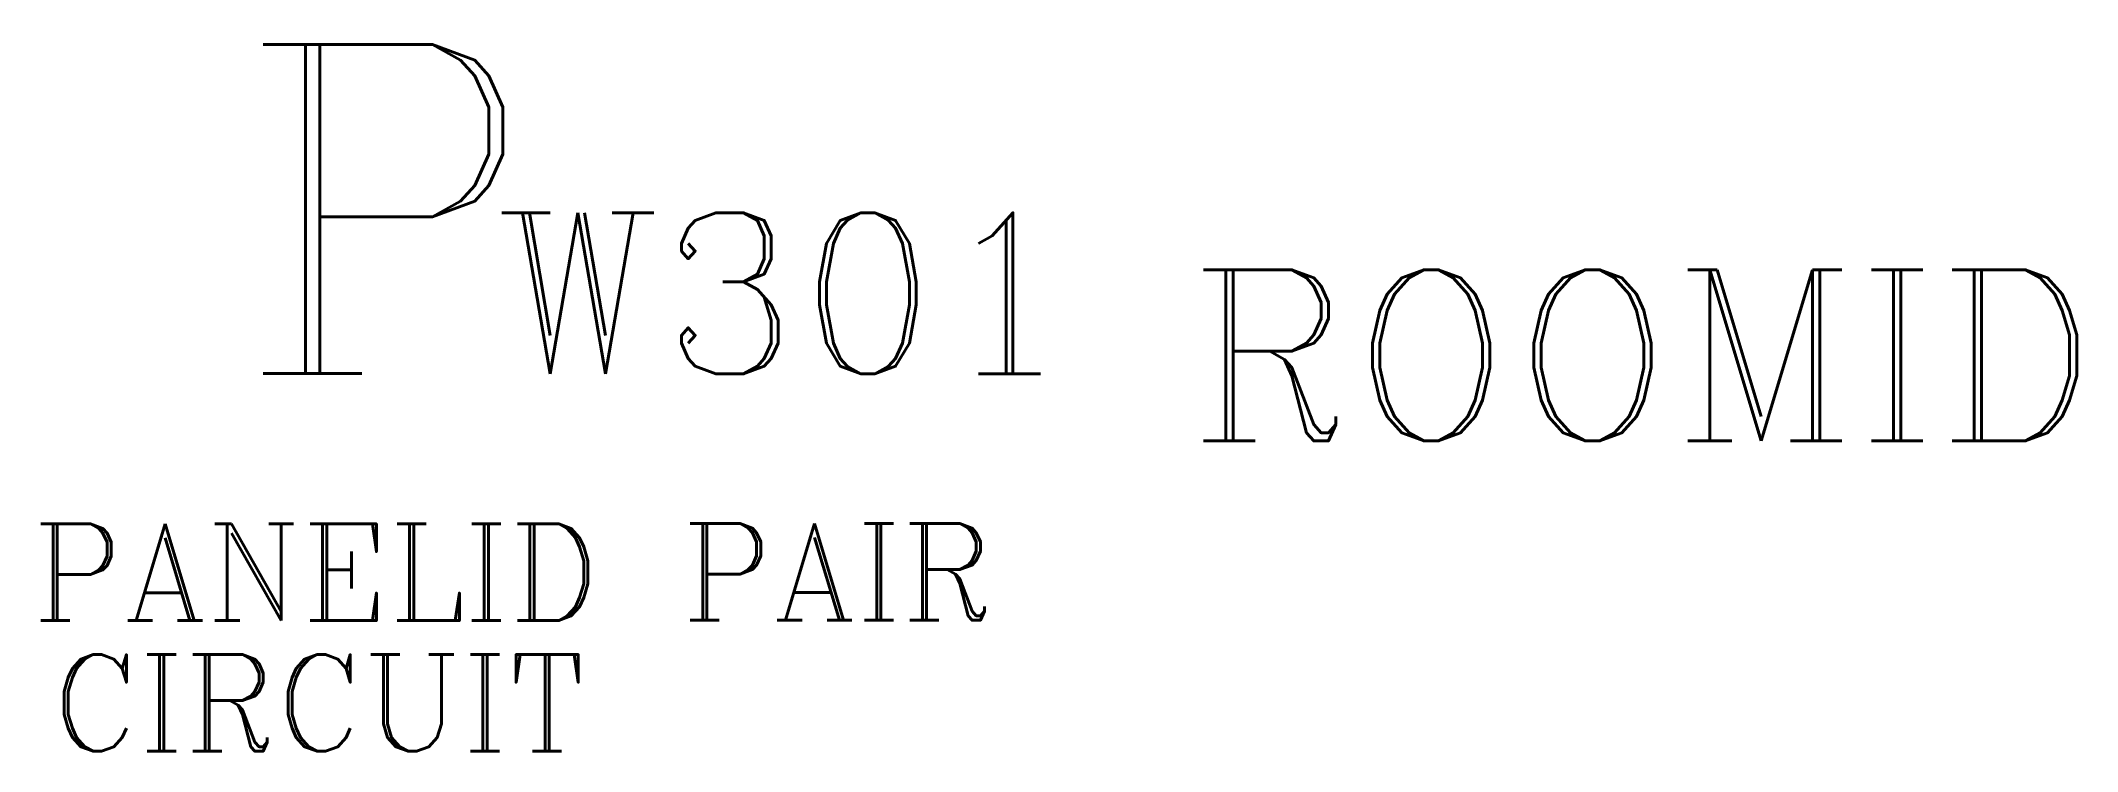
# Model space of a CAD drawing. Header units: inches. Extents: x -28 to 98, y -19 to 25.
import ezdxf
from ezdxf.enums import TextEntityAlignment as Align

# ---------------------------------------------------------------- set-up
doc = ezdxf.new("R2010")
doc.units = ezdxf.units.IN
doc.header["$LTSCALE"] = 48
doc.header["$MEASUREMENT"] = 0
doc.styles.add('FSL12-1', font='complex.shx')
doc.styles.add('ROMANC', font='COMPLEX.SHX')
doc.styles.add('WSNotes', font='complex.shx', dxfattribs={"height": 18})

msp = doc.modelspace()

# ---------------------------------------------------------------- texts
at = {"style": 'WSNotes', "flags": 1}
msp.add_attdef('ROOMID', (43.32, -0.24), '', height=10.62, dxfattribs=at)
at = {"style": 'ROMANC'}
for tag, p in [('PANELID', (-10.81, -5.39)), ('CIRCUIT', (-10.64, -13.5))]:
    msp.add_attdef(tag, text='', height=6, dxfattribs=at).set_placement(p, align=Align.TOP_CENTER)
msp.add_attdef('PAIR', (11.87, -11.37), '', height=6, dxfattribs=at)

# ---------------------------------------------------------------- wipeouts: each hides what was drawn before it
msp.add_wipeout([(-15.84, 3.76), (34.54, 3.76), (34.54, 24.59), (-15.84, 24.59)])

# ---------------------------------------------------------------- next in the draw order: texts
at = {"linetype": 'Continuous', "insert": (-15.85, 24.35), "char_height": 20.4, "attachment_point": 1, "style": 'FSL12-1'}
msp.add_mtext('P', dxfattribs=at)
at = {"linetype": 'Continuous', "insert": (0.26, 13.92), "char_height": 10, "width": 1.4210854715202e-14, "attachment_point": 1, "style": 'FSL12-1'}
msp.add_mtext('W301', dxfattribs=at)

doc.saveas('drawing.dxf')
